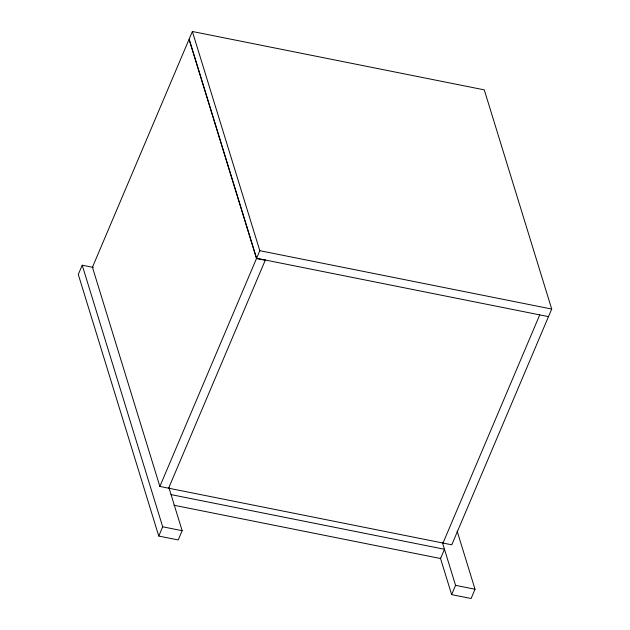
<?xml version="1.0" encoding="UTF-8"?>
<svg xmlns="http://www.w3.org/2000/svg" width="630" height="630" viewBox="0 0 630 630"><rect width="100%" height="100%" fill="white"/><g stroke="black" fill="none" stroke-linecap="round" stroke-linejoin="round"><path stroke-width="0.94" d="M93.334 267.427L82.215 265.206L78.293 274.467L158.768 536.059L178.227 539.949L182.157 530.688L168.887 487.557M159.87 486.447L256.489 258.528L189.055 39.328L92.437 267.254L159.87 486.447L451.773 544.8L551.707 309.046L484.273 89.854L192.37 31.5L189.157 39.076L256.591 258.276L548.494 316.63M256.591 258.276L259.804 250.693L192.37 31.5M168.627 488.195L265.348 260.025M158.768 536.059L162.69 526.798L82.215 265.206M443.016 543.052L539.737 314.874M457.144 531.106L475.028 589.239L471.106 598.5L451.647 594.61L455.569 585.349L442.481 542.792M259.804 250.693L551.707 309.046M256.489 258.528L265.246 260.277M171.053 494.605L444.473 549.265L440.543 558.526L173.864 505.221M162.69 526.798L182.157 530.688M455.569 585.349L475.028 589.239M440.394 558.046L451.647 594.61"/></g></svg>
